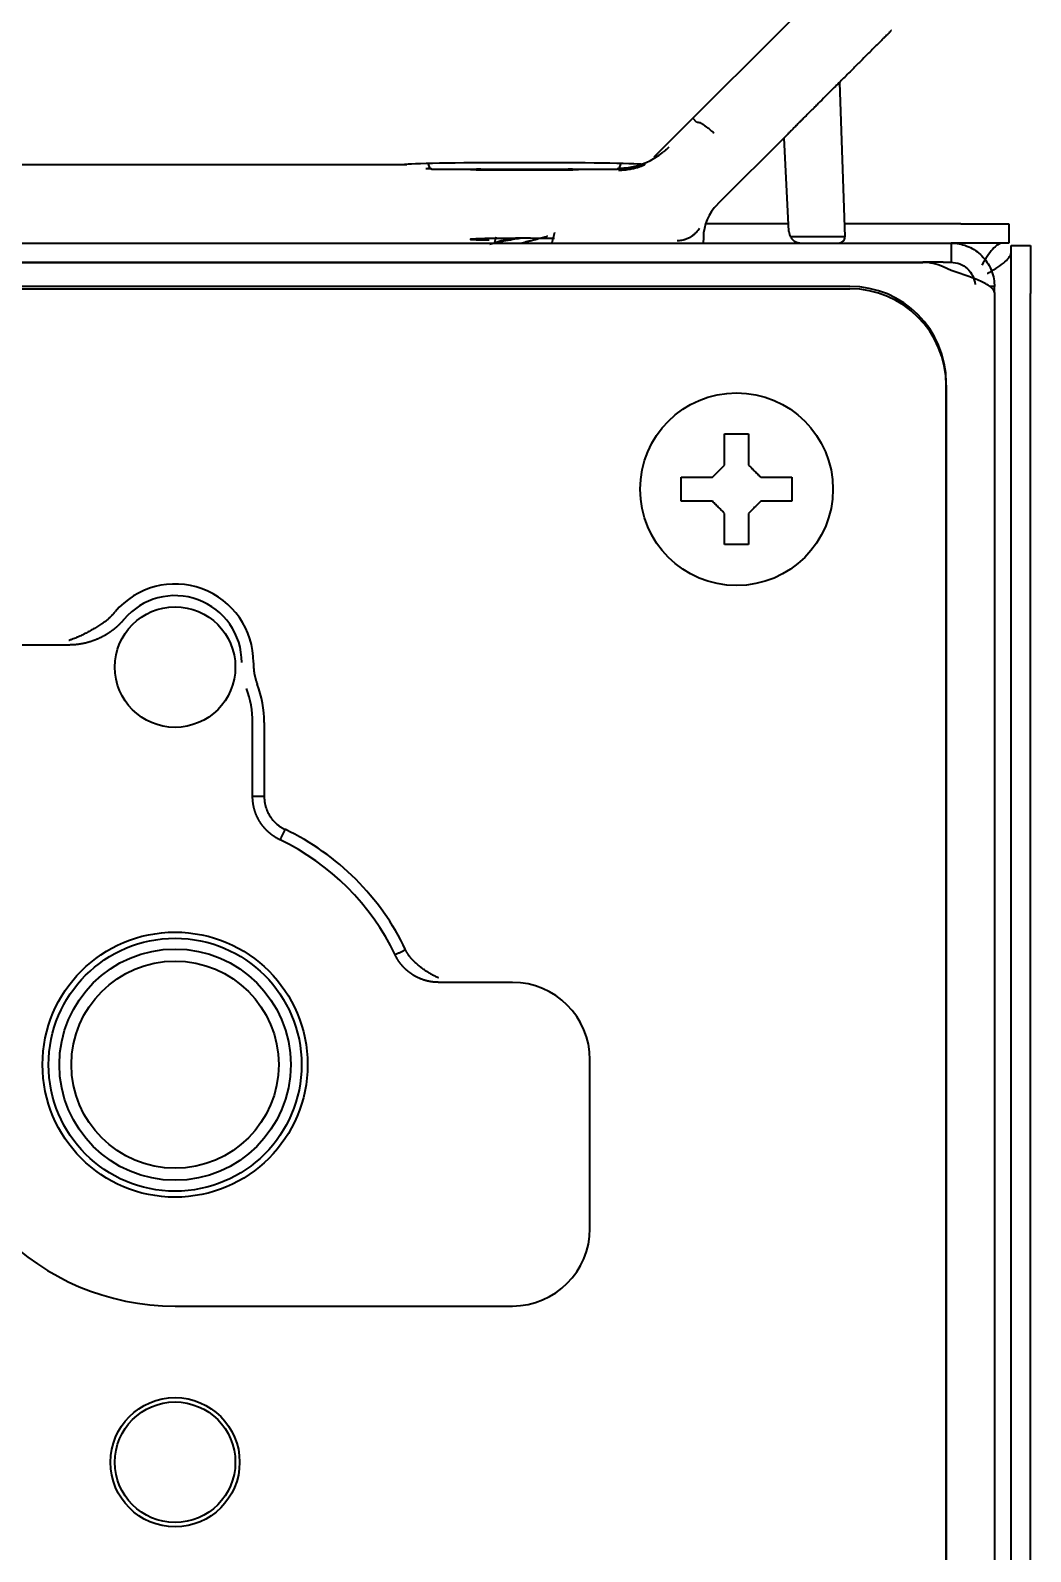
# Model space of a CAD drawing. Header units: inches. Extents: x 786 to 5755, y -850 to 3635.
# Drawn here: x 4215.7 to 4257.2, y 3411.6 to 3474.8 of the extents above; entities that cross this region are included whole.
import ezdxf

# ---------------------------------------------------------------- set-up
doc = ezdxf.new("R2010")
doc.units = ezdxf.units.IN
doc.layers.add('1', color=7, linetype='Continuous', true_color=0xffffff)

msp = doc.modelspace()

# ---------------------------------------------------------------- linework, layer by layer
at = {"layer": '1', "color": 7, "linetype": 'Continuous', "lineweight": 35}
for p, q in [((4241.619, 3469.527), (4249.608, 3477.516)), ((4249.307, 3472.618), (4249.531, 3466.21)), ((4243.391, 3470.957), (4243.221, 3471.128)), ((4247.134, 3470.445), (4244.247, 3467.558)), ((4247.215, 3466.425), (4247.011, 3470.322)), ((4215.236, 3469.204), (4231.244, 3469.204)), ((4231.244, 3469.204), (4231.341, 3469.213)), ((4231.259, 3469.207), (4231.357, 3469.216)), ((4231.341, 3469.213), (4231.357, 3469.216)), ((4232.39, 3469.023), (4240.09, 3469.023)), ((4247.188, 3466.751), (4243.745, 3466.751)), ((4254.34, 3466.751), (4249.505, 3466.751)), ((4254.34, 3466.751), (4256.34, 3466.751)), ((4256.34, 3466.751), (4256.34, 3465.951)), ((4243.661, 3466.179), (4243.657, 3465.95)), ((4197.076, 3465.951), (4252.769, 3465.951)), ((4252.769, 3465.951), (4253.614, 3465.951)), ((4253.614, 3465.951), (4253.94, 3465.951)), ((4254.34, 3465.951), (4253.938, 3465.951)), ((4256.34, 3465.951), (4254.34, 3465.951)), ((4256.44, 3463.851), (4256.44, 3465.851)), ((4256.44, 3465.851), (4257.24, 3465.851)), ((4257.24, 3465.851), (4257.24, 3463.851)), ((4197.076, 3465.151), (4252.769, 3465.151)), ((4197.44, 3465.149), (4252.769, 3465.149)), ((4235.055, 3465.151), (4235.056, 3465.149)), ((4237.468, 3465.149), (4237.468, 3465.151)), ((4243.643, 3465.151), (4243.643, 3465.148)), ((4247.04, 3465.151), (4247.04, 3465.149)), ((4253.614, 3465.151), (4252.769, 3465.151)), ((4253.614, 3465.151), (4253.94, 3465.151)), ((4253.94, 3464.81), (4253.614, 3464.962)), ((4249.74, 3464.151), (4195.24, 3464.151)), ((4255.74, 3464.151), (4255.547, 3464.151)), ((4255.74, 3463.901), (4255.74, 3464.151)), ((4190.739, 3464.051), (4249.74, 3464.051)), ((4255.74, 3463.901), (4255.74, 2485.051)), ((4256.44, 2809.868), (4256.44, 3463.851)), ((4257.24, 2809.868), (4257.24, 3463.851)), ((4253.74, 3372.548), (4253.74, 3460.151)), ((4253.74, 3460.051), (4253.74, 3374.05)), ((4242.74, 3455.733), (4242.74, 3456.233)), ((4247.34, 3456.233), (4247.34, 3455.733)), ((4242.74, 3455.233), (4242.74, 3455.733)), ((4247.34, 3455.733), (4247.34, 3455.233)), ((4217.331, 3449.268), (4214.74, 3449.268)), ((4224.957, 3442.987), (4224.957, 3446.051)), ((4225.44, 3446.051), (4225.44, 3442.987)), ((4235.74, 3435.268), (4232.676, 3435.268)), ((4238.957, 3425.051), (4238.957, 3432.051)), ((4221.74, 3421.833), (4235.74, 3421.833))]:
    msp.add_line(p, q, dxfattribs=at)
for centre, radius in [((4245.04, 3455.733), 4), ((4221.74, 3448.351), 2.5), ((4221.74, 3431.851), 5.5), ((4221.74, 3431.849), 5.25), ((4221.74, 3431.851), 4.8), ((4221.74, 3431.851), 4.3), ((4221.74, 3415.351), 2.68), ((4221.74, 3415.351), 2.5)]:
    msp.add_circle(centre, radius, dxfattribs=at)
for centre, radius, start, end in [((4232.523, 3469.273), 0.283, 184.36395, 241.92751), ((4239.957, 3469.273), 0.283, 298.07249, 355.63605), ((4234.325, 3468.523), 0.5, 69.35766, 90), ((4238.155, 3468.523), 0.5, 90, 110.64234), ((4249.281, 3466.201), 0.25, 270, 2), ((4252.769, 3463.149), 2, 65, 90), ((4249.74, 3460.151), 4, 0, 90), ((4249.74, 3460.051), 4, 0, 90), ((4221.74, 3448.551), 3.25, 359.72506, 139.87598), ((4221.74, 3448.551), 2.767, 359.72506, 139.87598), ((4220.94, 3446.051), 4.017, 0, 20.63442), ((4220.94, 3446.051), 4.5, 0, 20.63442), ((4221.74, 3432.051), 10.6, 25.50031, 64.49969), ((4221.74, 3432.051), 10.117, 25.50031, 64.49969), ((4235.74, 3432.051), 3.217, 0, 90), ((4221.74, 3432.051), 10.217, 180, 270), ((4235.74, 3425.051), 3.217, 270, 0)]:
    msp.add_arc(centre, radius, start, end, dxfattribs=at)
for centre, major_axis, ratio, start_param, end_param in [((4236.24, 3469.199), (5, 0), 0.017455, 0.256461, 3.054326), ((4240.111, 3472.056), (1.148, -2.772), 0.999955, 6.01557, 6.569023), ((4236.24, 3469.003), (-5, 0), 0.008727, 5.595553, 5.669875), ((4236.24, 3469.003), (2.25, 0), 0.008727, 2.516907, 4.712389), ((4236.24, 3469.003), (2.25, 0), 0.008727, 4.712389, 6.907871), ((4236.24, 3469.003), (-5, 0), 0.008727, 3.67098, 3.823514), ((4245.661, 3466.143), (-1.841, 0.782), 0.999823, 5.899274, 6.667096), ((4236.24, 3466.108), (2.25, 0), 0.017455, 0.982028, 3.999542), ((4243.527, 3466.201), (-6.003, -0.009), 0.001452, 3.141641, 4.038282)]:
    msp.add_ellipse(centre, major_axis=major_axis, ratio=ratio, start_param=start_param, end_param=end_param, dxfattribs=at)
for points, knots in [([(4251.464, 3474.775), (4251.458, 3474.769), (4251.443, 3474.754), (4251.414, 3474.725), (4251.375, 3474.686), (4251.325, 3474.636), (4251.262, 3474.573), (4251.187, 3474.498), (4251.096, 3474.408), (4250.995, 3474.306), (4250.887, 3474.198), (4250.779, 3474.09), (4250.639, 3473.95), (4250.441, 3473.752), (4250.172, 3473.483), (4249.894, 3473.205), (4249.642, 3472.953), (4249.372, 3472.683), (4249.068, 3472.379), (4248.734, 3472.045), (4248.481, 3471.792), (4248.287, 3471.598), (4248.135, 3471.446), (4247.966, 3471.278), (4247.821, 3471.132), (4247.704, 3471.016), (4247.625, 3470.936), (4247.551, 3470.862), (4247.481, 3470.793), (4247.417, 3470.728), (4247.358, 3470.669), (4247.303, 3470.614), (4247.254, 3470.565), (4247.21, 3470.521), (4247.17, 3470.481), (4247.146, 3470.457), (4247.134, 3470.445)], [0, 0, 0, 0, 0.0061, 0.01531, 0.027667, 0.04322, 0.062032, 0.084179, 0.109751, 0.139649, 0.168791, 0.197137, 0.224648, 0.276341, 0.344632, 0.418422, 0.469345, 0.515612, 0.598152, 0.668476, 0.730211, 0.758888, 0.790823, 0.826032, 0.864529, 0.882031, 0.898505, 0.913948, 0.928354, 0.941722, 0.954048, 0.96533, 0.975568, 0.984759, 0.992903, 1, 1, 1, 1]), ([(4243.391, 3470.958), (4243.399, 3470.965), (4243.411, 3470.969), (4243.433, 3470.97), (4243.441, 3470.969), (4243.459, 3470.966), (4243.469, 3470.964), (4243.501, 3470.954), (4243.526, 3470.944), (4243.566, 3470.924), (4243.58, 3470.916), (4243.602, 3470.904), (4243.609, 3470.899), (4243.625, 3470.89), (4243.633, 3470.885), (4243.673, 3470.86), (4243.706, 3470.838), (4243.76, 3470.799), (4243.778, 3470.786), (4243.806, 3470.765), (4243.815, 3470.757), (4243.834, 3470.743), (4243.844, 3470.735), (4243.893, 3470.696), (4243.933, 3470.663), (4243.983, 3470.619), (4243.999, 3470.606), (4244.014, 3470.592), (4244.024, 3470.583), (4244.029, 3470.579), (4244.055, 3470.556), (4244.075, 3470.537), (4244.096, 3470.518)], [0, 0, 0, 0, 0.125, 0.125, 0.1875, 0.1875, 0.25, 0.25, 0.375, 0.375, 0.4375, 0.4375, 0.46875, 0.46875, 0.5, 0.5, 0.625, 0.625, 0.6875, 0.6875, 0.71875, 0.71875, 0.75, 0.75, 0.875, 0.875, 0.90625, 0.921875, 0.921875, 0.9375, 0.9375, 1, 1, 1, 1]), ([(4242.232, 3469.935), (4242.214, 3469.917), (4242.196, 3469.898), (4242.157, 3469.862), (4242.138, 3469.844), (4242.078, 3469.79), (4242.037, 3469.755), (4241.994, 3469.72)], [0, 0, 0, 0, 0.25, 0.25, 0.5, 0.5, 1, 1, 1, 1]), ([(4240.144, 3468.976), (4240.189, 3468.976), (4240.232, 3468.978), (4240.317, 3468.983), (4240.358, 3468.986), (4240.476, 3468.997), (4240.55, 3469.008), (4240.686, 3469.032), (4240.749, 3469.046), (4240.863, 3469.074), (4240.915, 3469.089), (4240.985, 3469.111), (4241.006, 3469.118), (4241.047, 3469.132), (4241.067, 3469.139), (4241.119, 3469.159), (4241.177, 3469.182), (4241.212, 3469.198), (4241.235, 3469.21), (4241.24, 3469.214), (4241.24, 3469.215), (4241.238, 3469.216), (4241.233, 3469.215), (4241.231, 3469.214), (4241.226, 3469.213), (4241.223, 3469.212), (4241.207, 3469.208), (4241.189, 3469.202), (4241.14, 3469.187), (4241.08, 3469.168), (4240.986, 3469.142), (4240.925, 3469.126), (4240.9, 3469.12), (4240.887, 3469.117), (4240.847, 3469.108), (4240.819, 3469.102), (4240.731, 3469.084), (4240.667, 3469.072), (4240.529, 3469.052), (4240.455, 3469.044), (4240.296, 3469.033), (4240.212, 3469.03), (4240.122, 3469.031)], [0, 0, 0, 0, 0.03125, 0.03125, 0.0625, 0.0625, 0.125, 0.125, 0.1875, 0.1875, 0.25, 0.25, 0.28125, 0.28125, 0.3125, 0.3125, 0.375, 0.4375, 0.4375, 0.5, 0.5, 0.53125, 0.53125, 0.546875, 0.546875, 0.5625, 0.5625, 0.625, 0.625, 0.6875, 0.75, 0.765625, 0.765625, 0.78125, 0.78125, 0.8125, 0.8125, 0.875, 0.875, 0.9375, 0.9375, 1, 1, 1, 1]), ([(4232.334, 3469.071), (4232.316, 3469.067), (4232.298, 3469.061), (4232.236, 3469.042), (4232.193, 3469.029), (4232.151, 3469.028)], [0, 0, 0, 0, 0.288762, 0.288762, 1, 1, 1, 1]), ([(4240.111, 3469.057), (4240.134, 3469.057), (4240.16, 3469.057), (4240.203, 3469.058), (4240.218, 3469.058), (4240.241, 3469.059), (4240.248, 3469.059), (4240.264, 3469.06), (4240.272, 3469.06), (4240.312, 3469.062), (4240.346, 3469.065), (4240.397, 3469.069), (4240.415, 3469.071), (4240.45, 3469.075), (4240.468, 3469.077), (4240.485, 3469.079)], [0, 0, 0, 0, 0.25, 0.25, 0.375, 0.375, 0.4375, 0.4375, 0.5, 0.5, 0.75, 0.75, 0.875, 0.875, 1, 1, 1, 1]), ([(4236.052, 3466.145), (4235.953, 3466.128), (4235.854, 3466.111), (4235.625, 3466.07), (4235.366, 3466.023), (4235.138, 3465.977), (4234.94, 3465.932), (4234.854, 3465.911), (4234.781, 3465.889)], [0, 0, 0, 0, 0.200603, 0.200603, 0.474458, 0.748313, 0.748313, 1, 1, 1, 1]), ([(4235.273, 3466.042), (4235.314, 3466.055), (4235.358, 3466.068), (4235.421, 3466.086), (4235.436, 3466.09), (4235.467, 3466.098), (4235.482, 3466.102), (4235.53, 3466.114), (4235.563, 3466.122), (4235.614, 3466.134), (4235.632, 3466.139), (4235.65, 3466.143)], [0, 0, 0, 0, 0.390591, 0.390591, 0.511218, 0.511218, 0.631846, 0.631846, 0.8731, 0.8731, 1, 1, 1, 1]), ([(4237.193, 3466.234), (4237.191, 3466.233), (4237.158, 3466.221), (4237.124, 3466.21), (4237.057, 3466.189), (4237.023, 3466.178), (4236.968, 3466.162), (4236.95, 3466.157), (4236.912, 3466.147), (4236.893, 3466.141), (4236.796, 3466.115), (4236.715, 3466.094), (4236.61, 3466.067), (4236.589, 3466.062), (4236.546, 3466.052), (4236.524, 3466.046), (4236.459, 3466.03), (4236.415, 3466.02), (4236.29, 3465.99), (4236.209, 3465.97), (4236.128, 3465.951)], [0, 0, 0, 0, 0.009963, 0.121908, 0.121908, 0.233852, 0.233852, 0.289824, 0.289824, 0.345796, 0.345796, 0.569685, 0.569685, 0.625658, 0.625658, 0.68163, 0.68163, 0.793574, 0.793574, 1, 1, 1, 1]), ([(4242.569, 3466.059), (4242.608, 3466.058), (4242.644, 3466.06), (4242.713, 3466.066), (4242.745, 3466.07), (4242.806, 3466.082), (4242.836, 3466.088), (4242.877, 3466.1), (4242.891, 3466.104), (4242.918, 3466.112), (4242.931, 3466.116), (4242.993, 3466.139), (4243.039, 3466.159), (4243.101, 3466.192), (4243.121, 3466.203), (4243.16, 3466.226), (4243.178, 3466.238), (4243.23, 3466.275), (4243.262, 3466.3), (4243.321, 3466.352), (4243.347, 3466.378), (4243.397, 3466.433), (4243.419, 3466.46), (4243.46, 3466.516), (4243.479, 3466.545), (4243.496, 3466.573)], [0, 0, 0, 0, 0.0625, 0.0625, 0.125, 0.125, 0.1875, 0.1875, 0.21875, 0.21875, 0.25, 0.25, 0.375, 0.375, 0.4375, 0.4375, 0.5, 0.5, 0.625, 0.625, 0.75, 0.75, 0.875, 0.875, 1, 1, 1, 1]), ([(4247.215, 3466.425), (4247.217, 3466.387), (4247.223, 3466.35), (4247.238, 3466.297), (4247.245, 3466.279), (4247.258, 3466.245), (4247.266, 3466.229), (4247.275, 3466.213)], [0, 0, 0, 0, 0.5, 0.5, 0.75, 0.75, 1, 1, 1, 1]), ([(4247.275, 3466.213), (4247.284, 3466.197), (4247.293, 3466.182), (4247.307, 3466.161), (4247.312, 3466.154), (4247.322, 3466.142), (4247.326, 3466.136), (4247.341, 3466.118), (4247.351, 3466.108), (4247.37, 3466.088), (4247.38, 3466.079), (4247.399, 3466.063), (4247.409, 3466.055), (4247.428, 3466.041), (4247.437, 3466.034), (4247.466, 3466.017), (4247.484, 3466.007), (4247.521, 3465.989), (4247.539, 3465.982), (4247.576, 3465.97), (4247.594, 3465.965), (4247.629, 3465.958), (4247.646, 3465.955), (4247.672, 3465.953), (4247.681, 3465.952), (4247.698, 3465.951), (4247.706, 3465.951), (4247.714, 3465.951)], [0, 0, 0, 0, 0.0625, 0.0625, 0.09375, 0.09375, 0.125, 0.125, 0.1875, 0.1875, 0.25, 0.25, 0.3125, 0.3125, 0.375, 0.375, 0.5, 0.5, 0.625, 0.625, 0.75, 0.75, 0.875, 0.875, 0.9375, 0.9375, 1, 1, 1, 1]), ([(4253.94, 3465.951), (4254.051, 3465.951), (4254.163, 3465.94), (4254.382, 3465.899), (4254.49, 3465.868), (4254.698, 3465.787), (4254.798, 3465.737), (4254.988, 3465.619), (4255.077, 3465.551), (4255.241, 3465.4), (4255.316, 3465.316), (4255.449, 3465.138), (4255.508, 3465.042), (4255.606, 3464.841), (4255.646, 3464.737), (4255.705, 3464.521), (4255.724, 3464.411), (4255.734, 3464.3)], [0, 0, 0, 0, 0.125, 0.125, 0.25, 0.25, 0.375, 0.375, 0.5, 0.5, 0.625, 0.625, 0.75, 0.75, 0.875, 0.875, 1, 1, 1, 1]), ([(4256.099, 3465.951), (4256.025, 3465.951), (4255.951, 3465.928), (4255.804, 3465.837), (4255.73, 3465.771), (4255.582, 3465.603), (4255.508, 3465.502), (4255.361, 3465.279), (4255.287, 3465.157), (4255.213, 3465.034)], [0, 0, 0, 0, 0.25, 0.25, 0.5, 0.5, 0.75, 0.75, 1, 1, 1, 1]), ([(4255.523, 3464.724), (4255.646, 3464.798), (4255.768, 3464.872), (4255.991, 3465.019), (4256.092, 3465.093), (4256.26, 3465.241), (4256.326, 3465.315), (4256.417, 3465.462), (4256.44, 3465.536), (4256.44, 3465.61)], [0, 0, 0, 0, 0.25, 0.25, 0.5, 0.5, 0.75, 0.75, 1, 1, 1, 1]), ([(4253.94, 3465.151), (4254.064, 3465.151), (4254.188, 3465.128), (4254.419, 3465.037), (4254.526, 3464.971), (4254.708, 3464.803), (4254.784, 3464.702), (4254.893, 3464.479), (4254.926, 3464.357), (4254.936, 3464.234)], [0, 0, 0, 0, 0.25, 0.25, 0.5, 0.5, 0.75, 0.75, 1, 1, 1, 1]), ([(4255.734, 3463.924), (4255.724, 3463.961), (4255.705, 3463.998), (4255.646, 3464.072), (4255.606, 3464.109), (4255.508, 3464.183), (4255.449, 3464.219), (4255.316, 3464.293), (4255.241, 3464.33), (4255.077, 3464.404), (4254.988, 3464.441), (4254.798, 3464.515), (4254.698, 3464.551), (4254.49, 3464.625), (4254.382, 3464.662), (4254.163, 3464.736), (4254.051, 3464.773), (4253.94, 3464.81)], [0, 0, 0, 0, 0.125, 0.125, 0.25, 0.25, 0.375, 0.375, 0.5, 0.5, 0.625, 0.625, 0.75, 0.75, 0.875, 0.875, 1, 1, 1, 1]), ([(4255.734, 3464.3), (4255.735, 3464.288), (4255.736, 3464.264), (4255.738, 3464.227), (4255.74, 3464.189), (4255.74, 3464.164), (4255.74, 3464.151)], [0, 0, 0, 0, 0.244951, 0.494182, 0.746344, 1, 1, 1, 1]), ([(4255.74, 3463.901), (4255.74, 3463.901), (4255.74, 3463.902), (4255.738, 3463.906), (4255.736, 3463.913), (4255.735, 3463.921), (4255.734, 3463.924)], [0, 0, 0, 0, 0.253656, 0.505818, 0.755049, 1, 1, 1, 1]), ([(4245.54, 3458.033), (4245.54, 3457.83), (4245.54, 3457.62), (4245.54, 3457.296), (4245.54, 3457.185), (4245.54, 3456.962), (4245.54, 3456.848), (4245.54, 3456.733)], [0, 0, 0, 0, 0.5, 0.5, 0.75, 0.75, 1, 1, 1, 1]), ([(4242.74, 3456.233), (4242.943, 3456.233), (4243.153, 3456.233), (4243.477, 3456.233), (4243.587, 3456.233), (4243.811, 3456.233), (4243.925, 3456.233), (4244.04, 3456.233)], [0, 0, 0, 0, 0.5, 0.5, 0.75, 0.75, 1, 1, 1, 1]), ([(4244.54, 3453.433), (4244.54, 3453.636), (4244.54, 3453.846), (4244.54, 3454.171), (4244.54, 3454.281), (4244.54, 3454.504), (4244.54, 3454.618), (4244.54, 3454.733)], [0, 0, 0, 0, 0.5, 0.5, 0.75, 0.75, 1, 1, 1, 1]), ([(4247.34, 3455.233), (4247.137, 3455.233), (4246.927, 3455.233), (4246.602, 3455.233), (4246.492, 3455.233), (4246.269, 3455.233), (4246.155, 3455.233), (4246.04, 3455.233)], [0, 0, 0, 0, 0.5, 0.5, 0.75, 0.75, 1, 1, 1, 1]), ([(4219.624, 3450.334), (4219.618, 3450.327), (4219.606, 3450.314), (4219.588, 3450.293), (4219.57, 3450.273), (4219.552, 3450.252), (4219.534, 3450.232), (4219.515, 3450.213), (4219.497, 3450.193), (4219.478, 3450.173), (4219.459, 3450.154), (4219.439, 3450.135), (4219.42, 3450.116), (4219.4, 3450.097), (4219.381, 3450.078), (4219.361, 3450.06), (4219.341, 3450.041), (4219.32, 3450.023), (4219.3, 3450.005), (4219.279, 3449.987), (4219.259, 3449.97), (4219.238, 3449.953), (4219.217, 3449.935), (4219.195, 3449.918), (4219.174, 3449.902), (4219.153, 3449.885), (4219.131, 3449.869), (4219.109, 3449.852), (4219.087, 3449.836), (4219.065, 3449.82), (4219.043, 3449.805), (4219.02, 3449.789), (4218.998, 3449.774), (4218.975, 3449.759), (4218.952, 3449.744), (4218.929, 3449.73), (4218.906, 3449.715), (4218.883, 3449.701), (4218.86, 3449.687), (4218.836, 3449.673), (4218.813, 3449.66), (4218.789, 3449.647), (4218.765, 3449.634), (4218.741, 3449.621), (4218.717, 3449.608), (4218.693, 3449.595), (4218.669, 3449.583), (4218.644, 3449.571), (4218.62, 3449.559), (4218.595, 3449.548), (4218.571, 3449.536), (4218.546, 3449.525), (4218.521, 3449.514), (4218.496, 3449.504), (4218.471, 3449.493), (4218.446, 3449.483), (4218.42, 3449.473), (4218.395, 3449.463), (4218.37, 3449.454), (4218.344, 3449.445), (4218.318, 3449.435), (4218.293, 3449.427), (4218.267, 3449.418), (4218.241, 3449.41), (4218.215, 3449.402), (4218.189, 3449.394), (4218.163, 3449.386), (4218.137, 3449.379), (4218.111, 3449.371), (4218.084, 3449.364), (4218.058, 3449.358), (4218.032, 3449.351), (4218.005, 3449.345), (4217.979, 3449.339), (4217.952, 3449.333), (4217.925, 3449.328), (4217.899, 3449.322), (4217.872, 3449.317), (4217.845, 3449.313), (4217.818, 3449.308), (4217.792, 3449.304), (4217.765, 3449.3), (4217.738, 3449.296), (4217.711, 3449.292), (4217.684, 3449.289), (4217.657, 3449.286), (4217.63, 3449.283), (4217.603, 3449.281), (4217.576, 3449.278), (4217.548, 3449.276), (4217.521, 3449.274), (4217.494, 3449.273), (4217.467, 3449.271), (4217.44, 3449.27), (4217.413, 3449.269), (4217.386, 3449.269), (4217.358, 3449.268), (4217.34, 3449.268), (4217.331, 3449.268)], [0, 0, 0, 0, 0.010416, 0.020832, 0.031248, 0.041665, 0.052081, 0.062497, 0.072913, 0.083329, 0.093746, 0.104162, 0.114578, 0.124994, 0.13541, 0.145827, 0.156243, 0.166659, 0.177075, 0.187491, 0.197908, 0.208324, 0.21874, 0.229156, 0.239573, 0.249989, 0.260405, 0.270822, 0.281238, 0.291654, 0.302071, 0.312487, 0.322903, 0.33332, 0.343736, 0.354152, 0.364569, 0.374985, 0.385401, 0.395818, 0.406234, 0.416651, 0.427067, 0.437484, 0.4479, 0.458317, 0.468733, 0.47915, 0.489566, 0.499983, 0.510399, 0.520816, 0.531233, 0.541649, 0.552066, 0.562482, 0.572899, 0.583316, 0.593733, 0.604149, 0.614566, 0.624983, 0.635399, 0.645816, 0.656233, 0.66665, 0.677067, 0.687484, 0.697901, 0.708317, 0.718734, 0.729151, 0.739568, 0.749985, 0.760402, 0.770819, 0.781236, 0.791653, 0.802071, 0.812488, 0.822905, 0.833322, 0.843739, 0.854156, 0.864574, 0.874991, 0.885408, 0.895825, 0.906243, 0.91666, 0.927078, 0.937495, 0.947912, 0.95833, 0.968747, 0.979165, 0.989582, 1, 1, 1, 1]), ([(4218.733, 3450.176), (4218.677, 3450.138), (4218.621, 3450.101), (4218.508, 3450.029), (4218.451, 3449.994), (4218.337, 3449.925), (4218.279, 3449.891), (4218.164, 3449.826), (4218.048, 3449.762), (4217.931, 3449.704), (4217.813, 3449.647), (4217.754, 3449.62), (4217.635, 3449.569), (4217.575, 3449.544), (4217.485, 3449.51), (4217.455, 3449.499), (4217.41, 3449.482), (4217.395, 3449.477), (4217.372, 3449.469), (4217.365, 3449.466), (4217.355, 3449.463), (4217.353, 3449.462), (4217.35, 3449.461), (4217.348, 3449.46), (4217.347, 3449.46), (4217.342, 3449.458), (4217.338, 3449.457), (4217.335, 3449.456)], [0, 0, 0, 0, 0.125, 0.125, 0.25, 0.25, 0.375, 0.375, 0.5, 0.625, 0.625, 0.75, 0.75, 0.875, 0.875, 0.9375, 0.9375, 0.96875, 0.96875, 0.984375, 0.984375, 0.988281, 0.990234, 0.990234, 0.992187, 0.992187, 1, 1, 1, 1]), ([(4226.096, 3441.183), (4226.089, 3441.186), (4226.074, 3441.193), (4226.053, 3441.203), (4226.033, 3441.214), (4226.012, 3441.225), (4225.991, 3441.236), (4225.971, 3441.248), (4225.951, 3441.259), (4225.93, 3441.271), (4225.91, 3441.283), (4225.89, 3441.296), (4225.871, 3441.308), (4225.851, 3441.321), (4225.832, 3441.334), (4225.812, 3441.348), (4225.793, 3441.361), (4225.774, 3441.375), (4225.755, 3441.389), (4225.737, 3441.403), (4225.718, 3441.417), (4225.7, 3441.432), (4225.682, 3441.447), (4225.664, 3441.462), (4225.646, 3441.477), (4225.628, 3441.493), (4225.611, 3441.508), (4225.594, 3441.524), (4225.577, 3441.54), (4225.56, 3441.557), (4225.543, 3441.573), (4225.527, 3441.59), (4225.51, 3441.607), (4225.494, 3441.624), (4225.478, 3441.641), (4225.463, 3441.658), (4225.447, 3441.676), (4225.432, 3441.694), (4225.417, 3441.712), (4225.402, 3441.73), (4225.387, 3441.748), (4225.373, 3441.767), (4225.359, 3441.785), (4225.345, 3441.804), (4225.331, 3441.823), (4225.317, 3441.842), (4225.304, 3441.861), (4225.291, 3441.881), (4225.278, 3441.9), (4225.266, 3441.92), (4225.253, 3441.94), (4225.241, 3441.96), (4225.229, 3441.98), (4225.217, 3442.001), (4225.206, 3442.021), (4225.195, 3442.042), (4225.184, 3442.062), (4225.173, 3442.083), (4225.163, 3442.104), (4225.152, 3442.125), (4225.142, 3442.146), (4225.133, 3442.168), (4225.123, 3442.189), (4225.114, 3442.211), (4225.105, 3442.232), (4225.096, 3442.254), (4225.088, 3442.276), (4225.08, 3442.298), (4225.072, 3442.32), (4225.064, 3442.342), (4225.057, 3442.364), (4225.049, 3442.387), (4225.043, 3442.409), (4225.036, 3442.432), (4225.03, 3442.454), (4225.023, 3442.477), (4225.018, 3442.499), (4225.012, 3442.522), (4225.007, 3442.545), (4225.002, 3442.568), (4224.997, 3442.591), (4224.992, 3442.614), (4224.988, 3442.637), (4224.984, 3442.66), (4224.98, 3442.683), (4224.977, 3442.706), (4224.974, 3442.73), (4224.971, 3442.753), (4224.968, 3442.776), (4224.966, 3442.8), (4224.964, 3442.823), (4224.962, 3442.846), (4224.961, 3442.87), (4224.959, 3442.893), (4224.958, 3442.916), (4224.958, 3442.94), (4224.957, 3442.963), (4224.957, 3442.979), (4224.957, 3442.987)], [0, 0, 0, 0, 0.010418, 0.020835, 0.031252, 0.04167, 0.052087, 0.062504, 0.072921, 0.083338, 0.093755, 0.104172, 0.114589, 0.125006, 0.135423, 0.145839, 0.156256, 0.166673, 0.177089, 0.187506, 0.197922, 0.208339, 0.218755, 0.229171, 0.239588, 0.250004, 0.26042, 0.270837, 0.281253, 0.291669, 0.302085, 0.312501, 0.322917, 0.333334, 0.34375, 0.354166, 0.364582, 0.374998, 0.385414, 0.39583, 0.406246, 0.416662, 0.427078, 0.437494, 0.44791, 0.458326, 0.468742, 0.479158, 0.489574, 0.49999, 0.510406, 0.520822, 0.531238, 0.541654, 0.55207, 0.562486, 0.572902, 0.583319, 0.593735, 0.604151, 0.614567, 0.624983, 0.6354, 0.645816, 0.656232, 0.666649, 0.677065, 0.687481, 0.697898, 0.708314, 0.718731, 0.729148, 0.739564, 0.749981, 0.760398, 0.770814, 0.781231, 0.791648, 0.802065, 0.812482, 0.822899, 0.833316, 0.843733, 0.854151, 0.864568, 0.874985, 0.885403, 0.89582, 0.906238, 0.916656, 0.927073, 0.937491, 0.947909, 0.958327, 0.968745, 0.979163, 0.989582, 1, 1, 1, 1]), ([(4232.676, 3435.268), (4232.668, 3435.268), (4232.652, 3435.268), (4232.629, 3435.269), (4232.605, 3435.27), (4232.582, 3435.27), (4232.559, 3435.272), (4232.535, 3435.273), (4232.512, 3435.275), (4232.488, 3435.277), (4232.465, 3435.279), (4232.442, 3435.282), (4232.419, 3435.285), (4232.395, 3435.288), (4232.372, 3435.291), (4232.349, 3435.295), (4232.326, 3435.299), (4232.303, 3435.303), (4232.28, 3435.308), (4232.257, 3435.313), (4232.234, 3435.318), (4232.211, 3435.323), (4232.188, 3435.329), (4232.166, 3435.334), (4232.143, 3435.341), (4232.121, 3435.347), (4232.098, 3435.354), (4232.076, 3435.36), (4232.053, 3435.368), (4232.031, 3435.375), (4232.009, 3435.383), (4231.987, 3435.391), (4231.965, 3435.399), (4231.943, 3435.407), (4231.921, 3435.416), (4231.9, 3435.425), (4231.878, 3435.434), (4231.857, 3435.444), (4231.835, 3435.453), (4231.814, 3435.463), (4231.793, 3435.474), (4231.772, 3435.484), (4231.751, 3435.495), (4231.731, 3435.506), (4231.71, 3435.517), (4231.69, 3435.528), (4231.669, 3435.54), (4231.649, 3435.552), (4231.629, 3435.564), (4231.609, 3435.577), (4231.589, 3435.589), (4231.57, 3435.602), (4231.55, 3435.615), (4231.531, 3435.629), (4231.512, 3435.642), (4231.493, 3435.656), (4231.474, 3435.67), (4231.455, 3435.684), (4231.437, 3435.698), (4231.419, 3435.713), (4231.401, 3435.728), (4231.383, 3435.743), (4231.365, 3435.758), (4231.347, 3435.774), (4231.33, 3435.789), (4231.313, 3435.805), (4231.295, 3435.821), (4231.279, 3435.838), (4231.262, 3435.854), (4231.245, 3435.871), (4231.229, 3435.888), (4231.213, 3435.905), (4231.197, 3435.922), (4231.182, 3435.939), (4231.166, 3435.957), (4231.151, 3435.975), (4231.136, 3435.993), (4231.121, 3436.011), (4231.106, 3436.029), (4231.092, 3436.048), (4231.078, 3436.066), (4231.064, 3436.085), (4231.05, 3436.104), (4231.037, 3436.123), (4231.023, 3436.143), (4231.01, 3436.162), (4230.997, 3436.182), (4230.985, 3436.201), (4230.972, 3436.221), (4230.96, 3436.241), (4230.948, 3436.262), (4230.937, 3436.282), (4230.925, 3436.302), (4230.914, 3436.323), (4230.903, 3436.344), (4230.892, 3436.365), (4230.882, 3436.385), (4230.875, 3436.4), (4230.872, 3436.407)], [0, 0, 0, 0, 0.010418, 0.020837, 0.031255, 0.041673, 0.052091, 0.062509, 0.072927, 0.083344, 0.093762, 0.10418, 0.114597, 0.125015, 0.135432, 0.145849, 0.156267, 0.166684, 0.177101, 0.187518, 0.197935, 0.208352, 0.218769, 0.229186, 0.239602, 0.250019, 0.260436, 0.270853, 0.281269, 0.291686, 0.302102, 0.312519, 0.322935, 0.333352, 0.343768, 0.354184, 0.3646, 0.375017, 0.385433, 0.395849, 0.406265, 0.416682, 0.427098, 0.437514, 0.44793, 0.458346, 0.468762, 0.479178, 0.489594, 0.50001, 0.510426, 0.520842, 0.531258, 0.541674, 0.55209, 0.562506, 0.572922, 0.583338, 0.593754, 0.60417, 0.614586, 0.625002, 0.635418, 0.645834, 0.65625, 0.666666, 0.677083, 0.687499, 0.697915, 0.708331, 0.718747, 0.729163, 0.73958, 0.749996, 0.760412, 0.770829, 0.781245, 0.791661, 0.802078, 0.812494, 0.822911, 0.833327, 0.843744, 0.854161, 0.864577, 0.874994, 0.885411, 0.895828, 0.906245, 0.916662, 0.927079, 0.937496, 0.947913, 0.95833, 0.968748, 0.979165, 0.989582, 1, 1, 1, 1]), ([(4232.67, 3435.456), (4232.667, 3435.457), (4232.664, 3435.458), (4232.66, 3435.459), (4232.66, 3435.46), (4232.658, 3435.46), (4232.656, 3435.461), (4232.654, 3435.462), (4232.646, 3435.465), (4232.64, 3435.468), (4232.622, 3435.476), (4232.61, 3435.481), (4232.575, 3435.496), (4232.551, 3435.507), (4232.481, 3435.541), (4232.436, 3435.565), (4232.346, 3435.617), (4232.301, 3435.644), (4232.245, 3435.679), (4232.234, 3435.686), (4232.211, 3435.701), (4232.2, 3435.708), (4232.167, 3435.73), (4232.145, 3435.745), (4232.1, 3435.775), (4232.078, 3435.79), (4232.034, 3435.822), (4232.013, 3435.838), (4231.948, 3435.887), (4231.905, 3435.92), (4231.822, 3435.99), (4231.78, 3436.026), (4231.699, 3436.099), (4231.659, 3436.137), (4231.619, 3436.176)], [0, 0, 0, 0, 0.007813, 0.007813, 0.009766, 0.009766, 0.011719, 0.015625, 0.015625, 0.03125, 0.03125, 0.0625, 0.0625, 0.125, 0.125, 0.25, 0.25, 0.375, 0.375, 0.40625, 0.40625, 0.4375, 0.4375, 0.5, 0.5, 0.5625, 0.5625, 0.625, 0.625, 0.75, 0.75, 0.875, 0.875, 1, 1, 1, 1])]:
    msp.add_open_spline(points, degree=3, knots=knots, dxfattribs=at)
for points, degree in [([(4243.391, 3470.957), (4243.391, 3470.958)], 1), ([(4235.051, 3466.192), (4235.019, 3466.072), (4234.986, 3465.951)], 2), ([(4235.285, 3466.048), (4235.148, 3466), (4235.003, 3465.955)], 2), ([(4237.383, 3465.951), (4237.44, 3466.169), (4237.497, 3466.386)], 2), ([(4253.94, 3465.951), (4253.94, 3465.151)], 1), ([(4255.44, 3464.701), (4255.468, 3464.701), (4255.497, 3464.709), (4255.523, 3464.724)], 3), ([(4244.54, 3456.733), (4244.54, 3456.787), (4244.54, 3456.896), (4244.54, 3457.057), (4244.54, 3457.216), (4244.54, 3457.371), (4244.54, 3457.523), (4244.54, 3457.68), (4244.54, 3457.846), (4244.54, 3457.969), (4244.54, 3458.033)], 3), ([(4244.54, 3458.033), (4244.707, 3458.033), (4245.04, 3458.033), (4245.373, 3458.033), (4245.54, 3458.033)], 3), ([(4244.04, 3456.233), (4244.064, 3456.257), (4244.111, 3456.304), (4244.182, 3456.376), (4244.254, 3456.447), (4244.325, 3456.519), (4244.397, 3456.59), (4244.468, 3456.662), (4244.516, 3456.709), (4244.54, 3456.733)], 3), ([(4245.54, 3456.733), (4245.566, 3456.707), (4245.617, 3456.656), (4245.691, 3456.582), (4245.763, 3456.51), (4245.833, 3456.44), (4245.902, 3456.371), (4245.971, 3456.302), (4246.017, 3456.256), (4246.04, 3456.233)], 3), ([(4246.04, 3456.233), (4246.094, 3456.233), (4246.202, 3456.233), (4246.364, 3456.233), (4246.523, 3456.233), (4246.678, 3456.233), (4246.83, 3456.233), (4246.986, 3456.233), (4247.153, 3456.233), (4247.276, 3456.233), (4247.34, 3456.233)], 3), ([(4244.04, 3455.233), (4243.986, 3455.233), (4243.877, 3455.233), (4243.716, 3455.233), (4243.557, 3455.233), (4243.402, 3455.233), (4243.25, 3455.233), (4243.093, 3455.233), (4242.927, 3455.233), (4242.804, 3455.233), (4242.74, 3455.233)], 3), ([(4244.54, 3454.733), (4244.514, 3454.759), (4244.463, 3454.81), (4244.389, 3454.884), (4244.317, 3454.956), (4244.247, 3455.026), (4244.178, 3455.095), (4244.109, 3455.164), (4244.063, 3455.21), (4244.04, 3455.233)], 3), ([(4246.04, 3455.233), (4246.016, 3455.209), (4245.969, 3455.162), (4245.897, 3455.091), (4245.826, 3455.019), (4245.754, 3454.948), (4245.683, 3454.876), (4245.611, 3454.805), (4245.564, 3454.757), (4245.54, 3454.733)], 3), ([(4245.54, 3454.733), (4245.54, 3454.679), (4245.54, 3454.571), (4245.54, 3454.409), (4245.54, 3454.25), (4245.54, 3454.095), (4245.54, 3453.943), (4245.54, 3453.787), (4245.54, 3453.62), (4245.54, 3453.497), (4245.54, 3453.433)], 3), ([(4245.54, 3453.433), (4245.373, 3453.433), (4245.04, 3453.433), (4244.707, 3453.433), (4244.54, 3453.433)], 3), ([(4218.733, 3450.175), (4219.025, 3450.371), (4219.255, 3450.645)], 2), ([(4224.99, 3448.535), (4224.987, 3448.071), (4225.151, 3447.637)], 2), ([(4225.44, 3442.987), (4224.957, 3442.987)], 1), ([(4225.44, 3442.987), (4225.437, 3442.549), (4225.904, 3441.805), (4226.303, 3441.618)], 2), ([(4226.303, 3441.618), (4226.234, 3441.473), (4226.165, 3441.328), (4226.096, 3441.183)], 3), ([(4231.307, 3436.614), (4230.872, 3436.407)], 1), ([(4231.618, 3436.175), (4231.425, 3436.362), (4231.307, 3436.614)], 2)]:
    msp.add_open_spline(points, degree=degree, dxfattribs=at)

doc.saveas('drawing.dxf')
